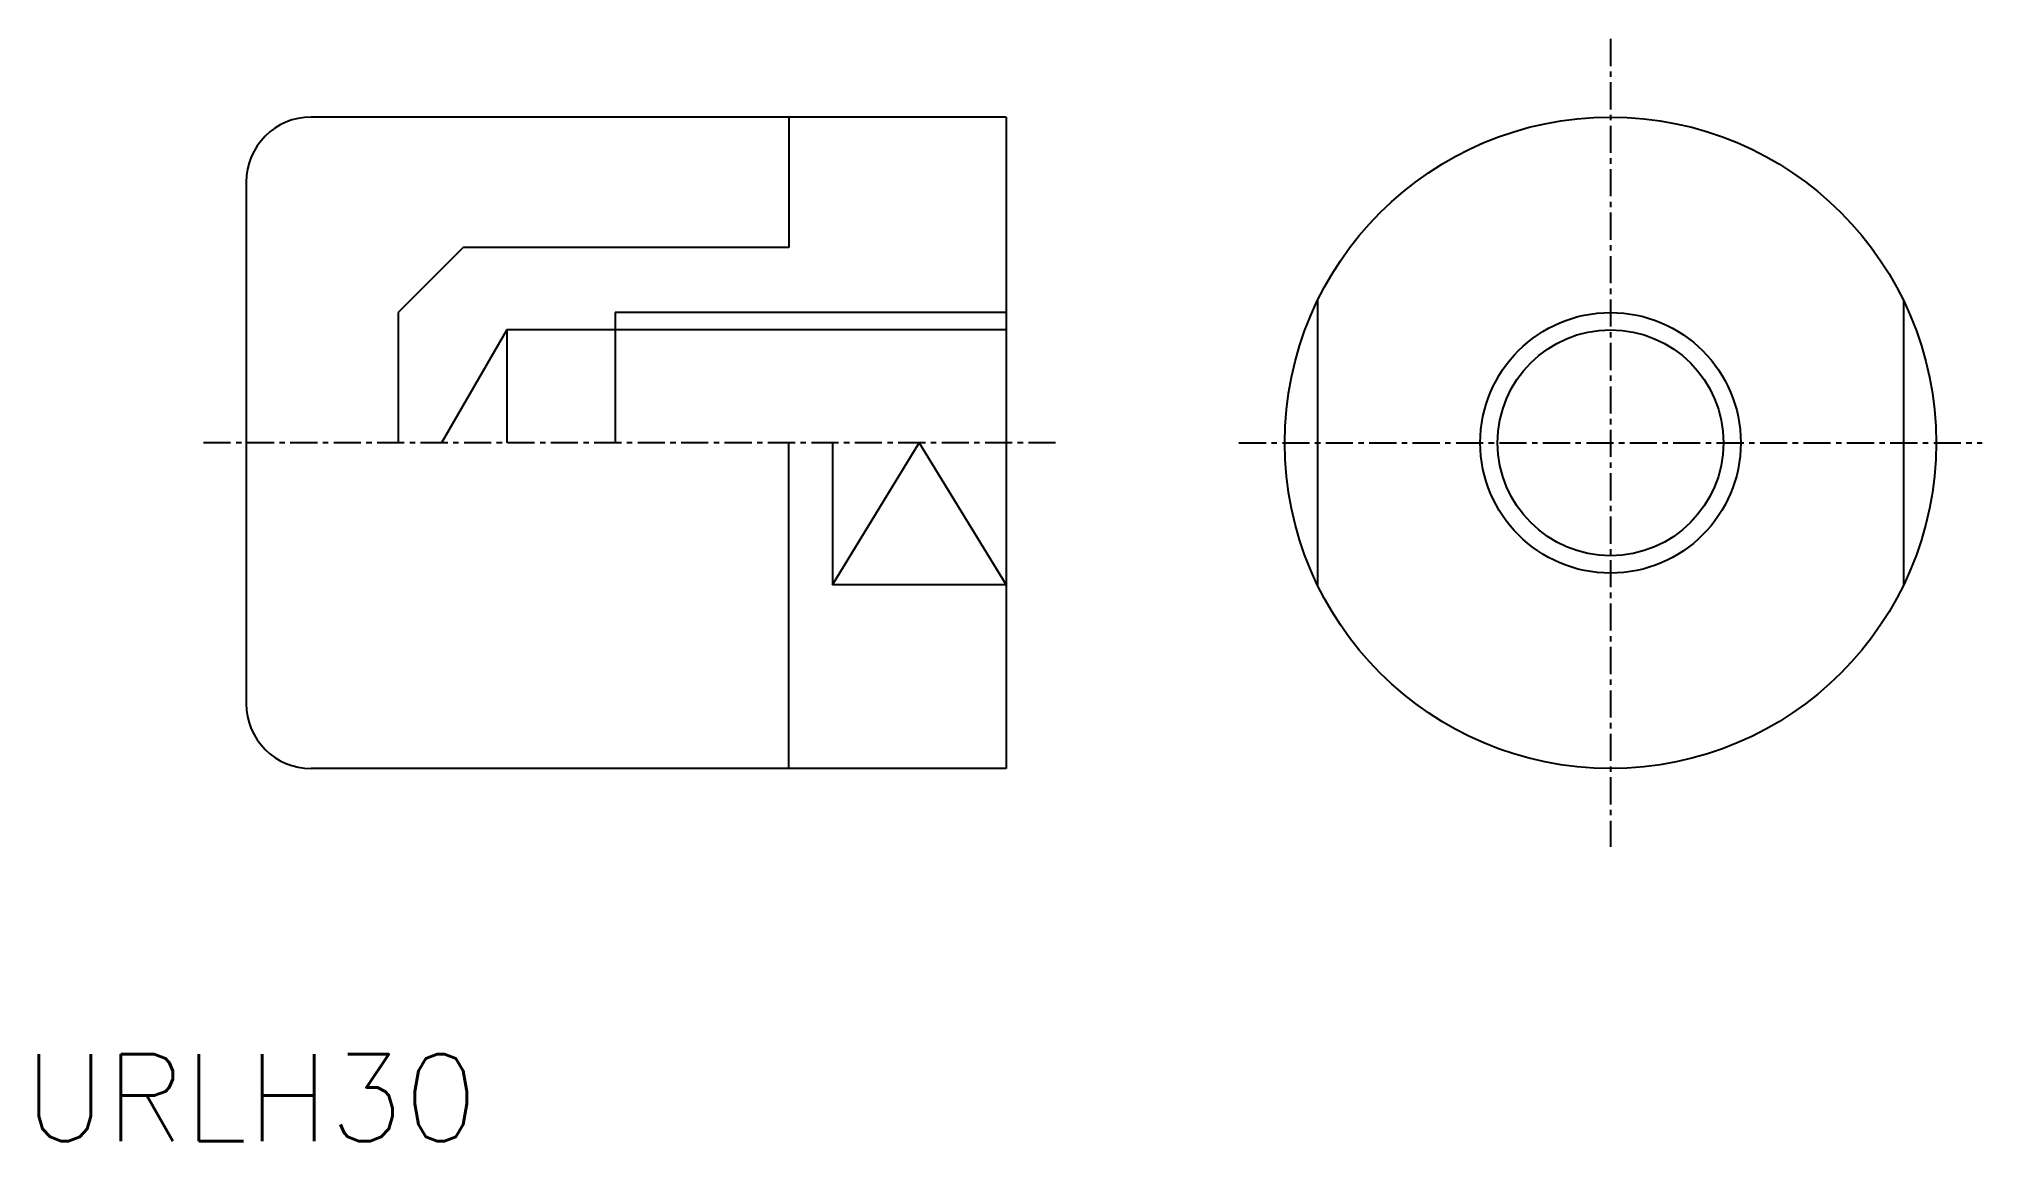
# Model space of a CAD drawing. Extents: x -46.3 to 43.2, y -32.2 to 18.6.
import ezdxf

# ---------------------------------------------------------------- set-up
doc = ezdxf.new("R2010")
doc.units = 0
doc.linetypes.add('CENTER', pattern=[2, 1.25, -0.25, 0.25, -0.25])
doc.layers.get('0').update_dxf_attribs({"linetype": 'CONTINUOUS'})
doc.layers.add('CENTER', color=1, linetype='CENTER')
doc.styles.get("Standard").update_dxf_attribs({"font": 'txt.shx', "bigfont": 'bigfont.shx'})

msp = doc.modelspace()

# ---------------------------------------------------------------- linework, layer by layer
at = {"linetype": 'CONTINUOUS'}
for p, q in [((-1.756219, 15), (-33.756219, 15)), ((-11.756219, 15), (-11.756219, 9)), ((-1.756219, 15), (-1.756219, -15)), ((-36.756219, 12), (-36.756219, -12)), ((-26.756219, 9), (-29.756219, 6)), ((-11.756219, 9), (-26.756219, 9)), ((12.585962, 6.538348), (12.585962, -6.538348)), ((39.585962, 6.538348), (39.585962, -6.538348)), ((-29.756219, 6), (-29.756219, 0)), ((-19.756219, 6), (-19.756219, 0)), ((-24.756219, 5.2), (-27.75844, 0)), ((-24.756219, 5.2), (-24.756219, 0)), ((-1.756219, 5.2), (-24.756219, 5.2)), ((-11.756219, -15), (-11.756219, 0)), ((-9.756219, 0), (-9.756219, -6.538348)), ((-1.756219, -6.538348), (-9.756219, -6.538348)), ((-1.756219, -15), (-33.756219, -15))]:
    msp.add_line(p, q, dxfattribs=at)
at = {"color": 3, "linetype": 'CONTINUOUS'}
for p, q in [((-1.756219, 6), (-19.756219, 6)), ((-9.756219, -6.538348), (-5.756219, 0)), ((-5.756219, 0), (-1.756219, -6.538348))]:
    msp.add_line(p, q, dxfattribs=at)
at = {"linetype": 'CONTINUOUS'}
for radius in [15, 5.2]:
    msp.add_circle((26.085962, 0), radius, dxfattribs=at)
at = {"color": 3, "linetype": 'CONTINUOUS'}
msp.add_circle((26.085962, 0), 6, dxfattribs=at)
at = {"linetype": 'CONTINUOUS'}
for centre, start, end in [((-33.756219, 12), 90, 180), ((-33.756219, -12), 180, 270)]:
    msp.add_arc(centre, 3, start, end, dxfattribs=at)
at = {"layer": 'CENTER', "color": 1, "linetype": 'CENTER'}
for p, q in [((26.085962, 18.59972), (26.085962, -18.59972)), ((0.528432, 0), (-38.873863, 0)), ((8.971241, 0), (43.200682, 0))]:
    msp.add_line(p, q, dxfattribs=at)

# ---------------------------------------------------------------- texts
msp.add_text('URLH30', height=4).set_placement((-46.988864, -32.155735))

doc.saveas('drawing.dxf')
